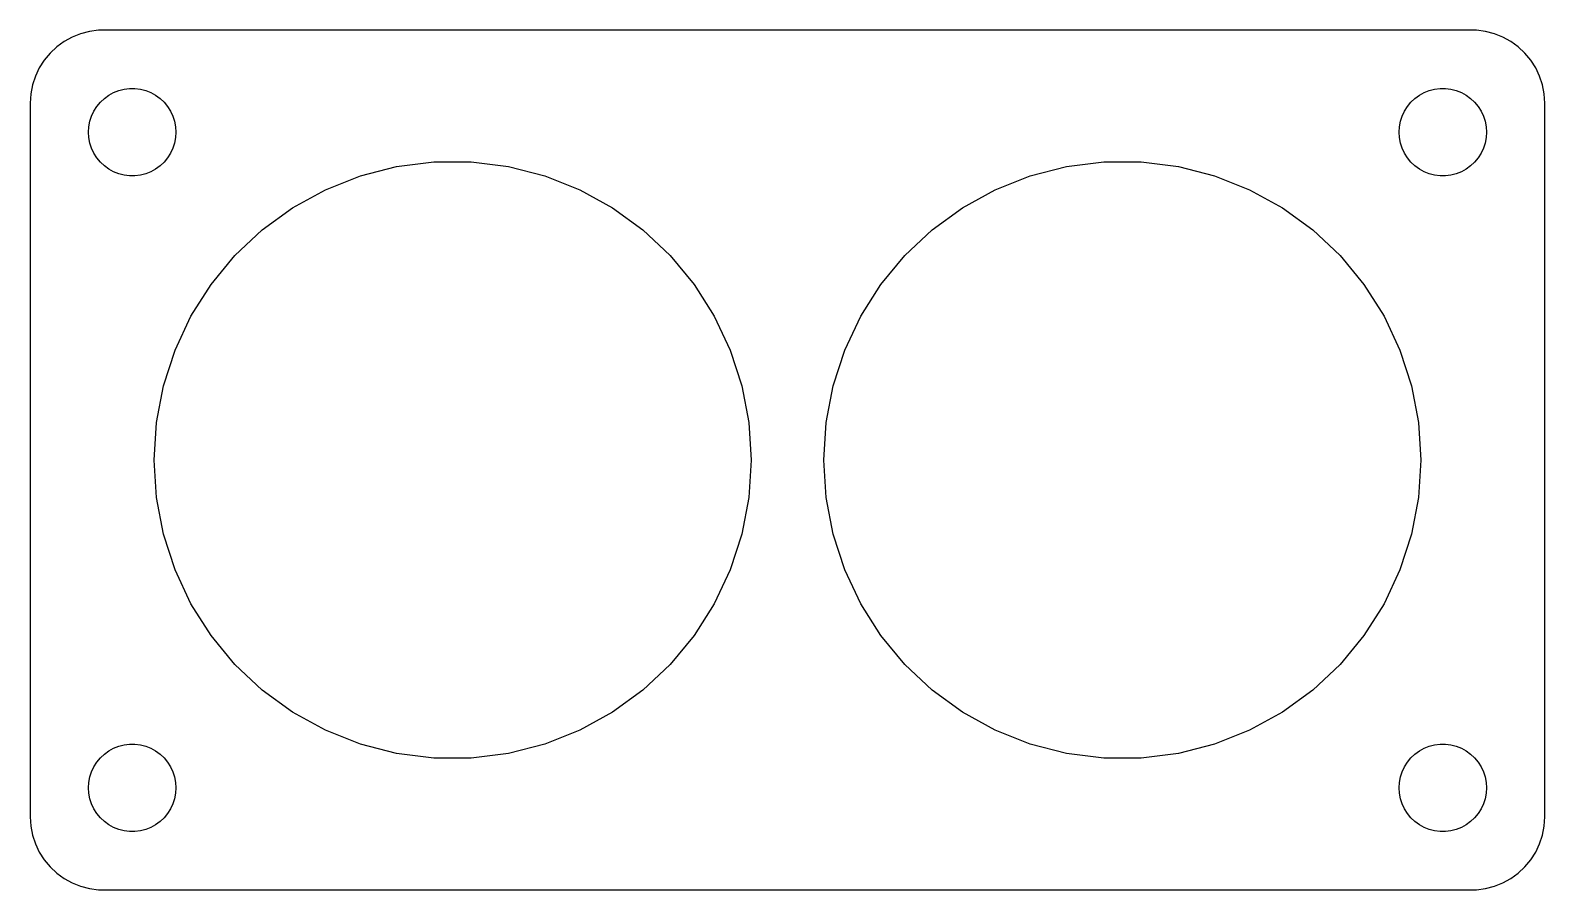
# Model space of a CAD drawing. Header units: metres. Extents: x -52 to 52, y -29 to 29.
import ezdxf

# ---------------------------------------------------------------- set-up
doc = ezdxf.new("R2010")
doc.units = ezdxf.units.M

msp = doc.modelspace()

# ---------------------------------------------------------------- linework, layer by layer
for p, q in [((-48.5451, 29.2553), (-49.1289, 29.0241)), ((-47.9369, 29.4114), (-48.5451, 29.2553)), ((-47.3139, 29.4901), (-47.9369, 29.4114)), ((47.3139, 29.4901), (-47.3139, 29.4901)), ((47.9369, 29.4114), (47.3139, 29.4901)), ((48.5451, 29.2553), (47.9369, 29.4114)), ((49.1289, 29.0241), (48.5451, 29.2553)), ((-50.1871, 28.3526), (-50.6448, 27.9227)), ((-49.6791, 28.7216), (-50.1871, 28.3526)), ((-49.1289, 29.0241), (-49.6791, 28.7216)), ((49.6791, 28.7216), (49.1289, 29.0241)), ((50.1871, 28.3526), (49.6791, 28.7216)), ((50.6448, 27.9227), (50.1871, 28.3526)), ((-51.0451, 27.4389), (-51.3815, 26.9088)), ((-50.6448, 27.9227), (-51.0451, 27.4389)), ((51.0451, 27.4389), (50.6448, 27.9227)), ((51.3815, 26.9088), (51.0451, 27.4389)), ((-51.6489, 26.3406), (-51.8429, 25.7434)), ((-51.3815, 26.9088), (-51.6489, 26.3406)), ((51.6489, 26.3406), (51.3815, 26.9088)), ((51.8429, 25.7434), (51.6489, 26.3406)), ((-51.9606, 25.1267), (-52, 24.5)), ((-51.8429, 25.7434), (-51.9606, 25.1267)), ((-46.9123, 24.8115), (-46.6075, 25.033)), ((-46.6075, 25.033), (-46.2773, 25.2145)), ((-46.2773, 25.2145), (-45.927, 25.3532)), ((-45.927, 25.3532), (-45.5621, 25.4469)), ((-45.5621, 25.4469), (-45.1884, 25.4941)), ((-45.1884, 25.4941), (-44.8116, 25.4941)), ((-44.8116, 25.4941), (-44.4379, 25.4469)), ((-44.4379, 25.4469), (-44.0729, 25.3532)), ((-44.0729, 25.3532), (-43.7227, 25.2145)), ((-43.7227, 25.2145), (-43.3925, 25.033)), ((-43.3925, 25.033), (-43.0877, 24.8115)), ((43.0877, 24.8115), (43.3925, 25.033)), ((43.3925, 25.033), (43.7227, 25.2145)), ((43.7227, 25.2145), (44.0729, 25.3532)), ((44.0729, 25.3532), (44.4379, 25.4469)), ((44.4379, 25.4469), (44.8116, 25.4941)), ((44.8116, 25.4941), (45.1884, 25.4941)), ((45.1884, 25.4941), (45.5621, 25.4469)), ((45.5621, 25.4469), (45.927, 25.3532)), ((45.927, 25.3532), (46.2773, 25.2145)), ((46.2773, 25.2145), (46.6075, 25.033)), ((46.6075, 25.033), (46.9123, 24.8115)), ((51.9606, 25.1267), (51.8429, 25.7434)), ((52, 24.5), (51.9606, 25.1267)), ((-52, 24.5), (-52, -24.5)), ((-47.7893, 23.6044), (-47.6289, 23.9453)), ((-47.6289, 23.9453), (-47.427, 24.2634)), ((-47.427, 24.2634), (-47.1869, 24.5536)), ((-47.1869, 24.5536), (-46.9123, 24.8115)), ((-43.0877, 24.8115), (-42.8131, 24.5536)), ((-42.8131, 24.5536), (-42.5729, 24.2634)), ((-42.5729, 24.2634), (-42.3711, 23.9453)), ((-42.3711, 23.9453), (-42.2107, 23.6044)), ((42.2107, 23.6044), (42.3711, 23.9453)), ((42.3711, 23.9453), (42.5729, 24.2634)), ((42.5729, 24.2634), (42.8131, 24.5536)), ((42.8131, 24.5536), (43.0877, 24.8115)), ((46.9123, 24.8115), (47.1869, 24.5536)), ((47.1869, 24.5536), (47.427, 24.2634)), ((47.427, 24.2634), (47.6289, 23.9453)), ((47.6289, 23.9453), (47.7893, 23.6044)), ((52, -24.5), (52, 24.5)), ((-47.9763, 22.876), (-47.9057, 23.2461)), ((-47.9057, 23.2461), (-47.7893, 23.6044)), ((-42.2107, 23.6044), (-42.0942, 23.2461)), ((-42.0942, 23.2461), (-42.0237, 22.876)), ((42.0237, 22.876), (42.0942, 23.2461)), ((42.0942, 23.2461), (42.2107, 23.6044)), ((47.7893, 23.6044), (47.9057, 23.2461)), ((47.9057, 23.2461), (47.9763, 22.876)), ((-48, 22.5), (-47.9763, 22.876)), ((-47.9763, 22.124), (-48, 22.5)), ((-47.9057, 21.7539), (-47.9763, 22.124)), ((-42.0237, 22.124), (-42.0942, 21.7539)), ((-42.0237, 22.876), (-42, 22.5)), ((-42, 22.5), (-42.0237, 22.124)), ((42, 22.5), (42.0237, 22.876)), ((42.0237, 22.124), (42, 22.5)), ((42.0942, 21.7539), (42.0237, 22.124)), ((47.9763, 22.124), (47.9057, 21.7539)), ((47.9763, 22.876), (48, 22.5)), ((48, 22.5), (47.9763, 22.124)), ((-47.7893, 21.3956), (-47.9057, 21.7539)), ((-47.6289, 21.0547), (-47.7893, 21.3956)), ((-47.427, 20.7366), (-47.6289, 21.0547)), ((-42.3711, 21.0547), (-42.5729, 20.7366)), ((-42.2107, 21.3956), (-42.3711, 21.0547)), ((-42.0942, 21.7539), (-42.2107, 21.3956)), ((42.2107, 21.3956), (42.0942, 21.7539)), ((42.3711, 21.0547), (42.2107, 21.3956)), ((42.5729, 20.7366), (42.3711, 21.0547)), ((47.6289, 21.0547), (47.427, 20.7366)), ((47.7893, 21.3956), (47.6289, 21.0547)), ((47.9057, 21.7539), (47.7893, 21.3956)), ((-47.1869, 20.4464), (-47.427, 20.7366)), ((-46.9123, 20.1884), (-47.1869, 20.4464)), ((-46.6075, 19.967), (-46.9123, 20.1884)), ((-46.2773, 19.7855), (-46.6075, 19.967)), ((-45.927, 19.6468), (-46.2773, 19.7855)), ((-43.7227, 19.7855), (-44.0729, 19.6468)), ((-43.3925, 19.967), (-43.7227, 19.7855)), ((-43.0877, 20.1884), (-43.3925, 19.967)), ((-42.8131, 20.4464), (-43.0877, 20.1884)), ((-42.5729, 20.7366), (-42.8131, 20.4464)), ((-29.3348, 19.4967), (-26.8413, 20.1369)), ((-26.8413, 20.1369), (-24.2872, 20.4595)), ((-24.2872, 20.4595), (-21.7128, 20.4595)), ((-21.7128, 20.4595), (-19.1587, 20.1369)), ((-19.1587, 20.1369), (-16.6651, 19.4967)), ((16.6651, 19.4967), (19.1587, 20.1369)), ((19.1587, 20.1369), (21.7128, 20.4595)), ((21.7128, 20.4595), (24.2872, 20.4595)), ((24.2872, 20.4595), (26.8413, 20.1369)), ((26.8413, 20.1369), (29.3348, 19.4967)), ((42.8131, 20.4464), (42.5729, 20.7366)), ((43.0877, 20.1884), (42.8131, 20.4464)), ((43.3925, 19.967), (43.0877, 20.1884)), ((43.7227, 19.7855), (43.3925, 19.967)), ((44.0729, 19.6468), (43.7227, 19.7855)), ((46.2773, 19.7855), (45.927, 19.6468)), ((46.6075, 19.967), (46.2773, 19.7855)), ((46.9123, 20.1884), (46.6075, 19.967)), ((47.1869, 20.4464), (46.9123, 20.1884)), ((47.427, 20.7366), (47.1869, 20.4464)), ((-45.5621, 19.5531), (-45.927, 19.6468)), ((-45.1884, 19.5059), (-45.5621, 19.5531)), ((-44.8116, 19.5059), (-45.1884, 19.5059)), ((-44.4379, 19.5531), (-44.8116, 19.5059)), ((-44.0729, 19.6468), (-44.4379, 19.5531)), ((-31.7285, 18.549), (-29.3348, 19.4967)), ((-16.6651, 19.4967), (-14.2715, 18.549)), ((14.2715, 18.549), (16.6651, 19.4967)), ((29.3348, 19.4967), (31.7285, 18.549)), ((44.4379, 19.5531), (44.0729, 19.6468)), ((44.8116, 19.5059), (44.4379, 19.5531)), ((45.1884, 19.5059), (44.8116, 19.5059)), ((45.5621, 19.5531), (45.1884, 19.5059)), ((45.927, 19.6468), (45.5621, 19.5531)), ((-33.9844, 17.3087), (-31.7285, 18.549)), ((-14.2715, 18.549), (-12.0155, 17.3087)), ((12.0155, 17.3087), (14.2715, 18.549)), ((31.7285, 18.549), (33.9844, 17.3087)), ((-36.0672, 15.7955), (-33.9844, 17.3087)), ((-12.0155, 17.3087), (-9.9328, 15.7955)), ((9.9328, 15.7955), (12.0155, 17.3087)), ((33.9844, 17.3087), (36.0672, 15.7955)), ((-37.9438, 14.0332), (-36.0672, 15.7955)), ((-9.9328, 15.7955), (-8.05614, 14.0332)), ((8.05614, 14.0332), (9.9328, 15.7955)), ((36.0672, 15.7955), (37.9438, 14.0332)), ((-39.5848, 12.0496), (-37.9438, 14.0332)), ((-8.05614, 14.0332), (-6.41515, 12.0496)), ((6.41515, 12.0496), (8.05614, 14.0332)), ((37.9438, 14.0332), (39.5848, 12.0496)), ((-40.9643, 9.87595), (-39.5848, 12.0496)), ((-6.41515, 12.0496), (-5.03571, 9.87595)), ((5.03571, 9.87595), (6.41515, 12.0496)), ((39.5848, 12.0496), (40.9643, 9.87595)), ((-42.0604, 7.54654), (-40.9643, 9.87595)), ((-5.03571, 9.87595), (-3.93958, 7.54654)), ((3.93958, 7.54654), (5.03571, 9.87595)), ((40.9643, 9.87595), (42.0604, 7.54654)), ((-42.8559, 5.09813), (-42.0604, 7.54654)), ((-3.93958, 7.54654), (-3.14404, 5.09813)), ((3.14404, 5.09813), (3.93958, 7.54654)), ((42.0604, 7.54654), (42.8559, 5.09813)), ((-43.3383, 2.56932), (-42.8559, 5.09813)), ((-3.14404, 5.09813), (-2.66164, 2.56932)), ((2.66164, 2.56932), (3.14404, 5.09813)), ((42.8559, 5.09813), (43.3383, 2.56932)), ((-43.5, 0), (-43.3383, 2.56932)), ((-2.66164, 2.56932), (-2.5, 0)), ((2.5, 0), (2.66164, 2.56932)), ((43.3383, 2.56932), (43.5, 0)), ((-43.3383, -2.56932), (-43.5, 0)), ((-2.5, 0), (-2.66164, -2.56932)), ((2.66164, -2.56932), (2.5, 0)), ((43.5, 0), (43.3383, -2.56932)), ((-42.8559, -5.09813), (-43.3383, -2.56932)), ((-2.66164, -2.56932), (-3.14404, -5.09813)), ((3.14404, -5.09813), (2.66164, -2.56932)), ((43.3383, -2.56932), (42.8559, -5.09813)), ((-42.0604, -7.54654), (-42.8559, -5.09813)), ((-3.14404, -5.09813), (-3.93958, -7.54654)), ((3.93958, -7.54654), (3.14404, -5.09813)), ((42.8559, -5.09813), (42.0604, -7.54654)), ((-40.9643, -9.87595), (-42.0604, -7.54654)), ((-3.93958, -7.54654), (-5.03571, -9.87595)), ((5.03571, -9.87595), (3.93958, -7.54654)), ((42.0604, -7.54654), (40.9643, -9.87595)), ((-39.5848, -12.0496), (-40.9643, -9.87595)), ((-5.03571, -9.87595), (-6.41515, -12.0496)), ((6.41515, -12.0496), (5.03571, -9.87595)), ((40.9643, -9.87595), (39.5848, -12.0496)), ((-37.9438, -14.0332), (-39.5848, -12.0496)), ((-6.41515, -12.0496), (-8.05614, -14.0332)), ((8.05614, -14.0332), (6.41515, -12.0496)), ((39.5848, -12.0496), (37.9438, -14.0332)), ((-36.0672, -15.7955), (-37.9438, -14.0332)), ((-8.05614, -14.0332), (-9.9328, -15.7955)), ((9.9328, -15.7955), (8.05614, -14.0332)), ((37.9438, -14.0332), (36.0672, -15.7955)), ((-33.9844, -17.3087), (-36.0672, -15.7955)), ((-9.9328, -15.7955), (-12.0155, -17.3087)), ((12.0155, -17.3087), (9.9328, -15.7955)), ((36.0672, -15.7955), (33.9844, -17.3087)), ((-31.7285, -18.549), (-33.9844, -17.3087)), ((-12.0155, -17.3087), (-14.2715, -18.549)), ((14.2715, -18.549), (12.0155, -17.3087)), ((33.9844, -17.3087), (31.7285, -18.549)), ((-29.3348, -19.4967), (-31.7285, -18.549)), ((-14.2715, -18.549), (-16.6651, -19.4967)), ((16.6651, -19.4967), (14.2715, -18.549)), ((31.7285, -18.549), (29.3348, -19.4967)), ((-46.2773, -19.7855), (-45.927, -19.6468)), ((-45.927, -19.6468), (-45.5621, -19.5531)), ((-45.5621, -19.5531), (-45.1884, -19.5059)), ((-45.1884, -19.5059), (-44.8116, -19.5059)), ((-44.8116, -19.5059), (-44.4379, -19.5531)), ((-44.4379, -19.5531), (-44.0729, -19.6468)), ((-44.0729, -19.6468), (-43.7227, -19.7855)), ((-26.8413, -20.1369), (-29.3348, -19.4967)), ((-16.6651, -19.4967), (-19.1587, -20.1369)), ((19.1587, -20.1369), (16.6651, -19.4967)), ((29.3348, -19.4967), (26.8413, -20.1369)), ((43.7227, -19.7855), (44.0729, -19.6468)), ((44.0729, -19.6468), (44.4379, -19.5531)), ((44.4379, -19.5531), (44.8116, -19.5059)), ((44.8116, -19.5059), (45.1884, -19.5059)), ((45.1884, -19.5059), (45.5621, -19.5531)), ((45.5621, -19.5531), (45.927, -19.6468)), ((45.927, -19.6468), (46.2773, -19.7855)), ((-47.6289, -21.0547), (-47.427, -20.7366)), ((-47.427, -20.7366), (-47.1869, -20.4464)), ((-47.1869, -20.4464), (-46.9123, -20.1884)), ((-46.9123, -20.1884), (-46.6075, -19.967)), ((-46.6075, -19.967), (-46.2773, -19.7855)), ((-43.7227, -19.7855), (-43.3925, -19.967)), ((-43.3925, -19.967), (-43.0877, -20.1884)), ((-43.0877, -20.1884), (-42.8131, -20.4464)), ((-42.8131, -20.4464), (-42.5729, -20.7366)), ((-42.5729, -20.7366), (-42.3711, -21.0547)), ((-24.2872, -20.4595), (-26.8413, -20.1369)), ((-21.7128, -20.4595), (-24.2872, -20.4595)), ((-19.1587, -20.1369), (-21.7128, -20.4595)), ((21.7128, -20.4595), (19.1587, -20.1369)), ((24.2872, -20.4595), (21.7128, -20.4595)), ((26.8413, -20.1369), (24.2872, -20.4595)), ((42.3711, -21.0547), (42.5729, -20.7366)), ((42.5729, -20.7366), (42.8131, -20.4464)), ((42.8131, -20.4464), (43.0877, -20.1884)), ((43.0877, -20.1884), (43.3925, -19.967)), ((43.3925, -19.967), (43.7227, -19.7855)), ((46.2773, -19.7855), (46.6075, -19.967)), ((46.6075, -19.967), (46.9123, -20.1884)), ((46.9123, -20.1884), (47.1869, -20.4464)), ((47.1869, -20.4464), (47.427, -20.7366)), ((47.427, -20.7366), (47.6289, -21.0547)), ((-47.9763, -22.124), (-47.9057, -21.7539)), ((-47.9057, -21.7539), (-47.7893, -21.3956)), ((-47.7893, -21.3956), (-47.6289, -21.0547)), ((-42.3711, -21.0547), (-42.2107, -21.3956)), ((-42.2107, -21.3956), (-42.0942, -21.7539)), ((-42.0942, -21.7539), (-42.0237, -22.124)), ((42.0237, -22.124), (42.0942, -21.7539)), ((42.0942, -21.7539), (42.2107, -21.3956)), ((42.2107, -21.3956), (42.3711, -21.0547)), ((47.6289, -21.0547), (47.7893, -21.3956)), ((47.7893, -21.3956), (47.9057, -21.7539)), ((47.9057, -21.7539), (47.9763, -22.124)), ((-48, -22.5), (-47.9763, -22.124)), ((-47.9763, -22.876), (-48, -22.5)), ((-47.9057, -23.2461), (-47.9763, -22.876)), ((-42.0237, -22.876), (-42.0942, -23.2461)), ((-42.0237, -22.124), (-42, -22.5)), ((-42, -22.5), (-42.0237, -22.876)), ((42, -22.5), (42.0237, -22.124)), ((42.0237, -22.876), (42, -22.5)), ((42.0942, -23.2461), (42.0237, -22.876)), ((47.9763, -22.876), (47.9057, -23.2461)), ((47.9763, -22.124), (48, -22.5)), ((48, -22.5), (47.9763, -22.876)), ((-47.7893, -23.6044), (-47.9057, -23.2461)), ((-47.6289, -23.9453), (-47.7893, -23.6044)), ((-42.2107, -23.6044), (-42.3711, -23.9453)), ((-42.0942, -23.2461), (-42.2107, -23.6044)), ((42.2107, -23.6044), (42.0942, -23.2461)), ((42.3711, -23.9453), (42.2107, -23.6044)), ((47.7893, -23.6044), (47.6289, -23.9453)), ((47.9057, -23.2461), (47.7893, -23.6044)), ((-52, -24.5), (-51.9606, -25.1267)), ((-47.427, -24.2634), (-47.6289, -23.9453)), ((-47.1869, -24.5536), (-47.427, -24.2634)), ((-46.9123, -24.8115), (-47.1869, -24.5536)), ((-46.6075, -25.033), (-46.9123, -24.8115)), ((-43.0877, -24.8115), (-43.3925, -25.033)), ((-42.8131, -24.5536), (-43.0877, -24.8115)), ((-42.5729, -24.2634), (-42.8131, -24.5536)), ((-42.3711, -23.9453), (-42.5729, -24.2634)), ((42.5729, -24.2634), (42.3711, -23.9453)), ((42.8131, -24.5536), (42.5729, -24.2634)), ((43.0877, -24.8115), (42.8131, -24.5536)), ((43.3925, -25.033), (43.0877, -24.8115)), ((46.9123, -24.8115), (46.6075, -25.033)), ((47.1869, -24.5536), (46.9123, -24.8115)), ((47.427, -24.2634), (47.1869, -24.5536)), ((47.6289, -23.9453), (47.427, -24.2634)), ((51.9606, -25.1267), (52, -24.5)), ((-51.9606, -25.1267), (-51.8429, -25.7434)), ((-51.8429, -25.7434), (-51.6489, -26.3406)), ((-46.2773, -25.2145), (-46.6075, -25.033)), ((-45.927, -25.3532), (-46.2773, -25.2145)), ((-45.5621, -25.4469), (-45.927, -25.3532)), ((-45.1884, -25.4941), (-45.5621, -25.4469)), ((-44.8116, -25.4941), (-45.1884, -25.4941)), ((-44.4379, -25.4469), (-44.8116, -25.4941)), ((-44.0729, -25.3532), (-44.4379, -25.4469)), ((-43.7227, -25.2145), (-44.0729, -25.3532)), ((-43.3925, -25.033), (-43.7227, -25.2145)), ((43.7227, -25.2145), (43.3925, -25.033)), ((44.0729, -25.3532), (43.7227, -25.2145)), ((44.4379, -25.4469), (44.0729, -25.3532)), ((44.8116, -25.4941), (44.4379, -25.4469)), ((45.1884, -25.4941), (44.8116, -25.4941)), ((45.5621, -25.4469), (45.1884, -25.4941)), ((45.927, -25.3532), (45.5621, -25.4469)), ((46.2773, -25.2145), (45.927, -25.3532)), ((46.6075, -25.033), (46.2773, -25.2145)), ((51.6489, -26.3406), (51.8429, -25.7434)), ((51.8429, -25.7434), (51.9606, -25.1267)), ((-51.6489, -26.3406), (-51.3815, -26.9088)), ((-51.3815, -26.9088), (-51.0451, -27.4389)), ((51.0451, -27.4389), (51.3815, -26.9088)), ((51.3815, -26.9088), (51.6489, -26.3406)), ((-51.0451, -27.4389), (-50.6448, -27.9227)), ((-50.6448, -27.9227), (-50.1871, -28.3526)), ((50.1871, -28.3526), (50.6448, -27.9227)), ((50.6448, -27.9227), (51.0451, -27.4389)), ((-50.1871, -28.3526), (-49.6791, -28.7216)), ((-49.6791, -28.7216), (-49.1289, -29.0241)), ((-49.1289, -29.0241), (-48.5451, -29.2553)), ((48.5451, -29.2553), (49.1289, -29.0241)), ((49.1289, -29.0241), (49.6791, -28.7216)), ((49.6791, -28.7216), (50.1871, -28.3526)), ((-48.5451, -29.2553), (-47.9369, -29.4114)), ((-47.9369, -29.4114), (-47.3139, -29.4901)), ((-47.3139, -29.4901), (47.3139, -29.4901)), ((47.3139, -29.4901), (47.9369, -29.4114)), ((47.9369, -29.4114), (48.5451, -29.2553))]:
    msp.add_line(p, q)

doc.saveas('drawing.dxf')
